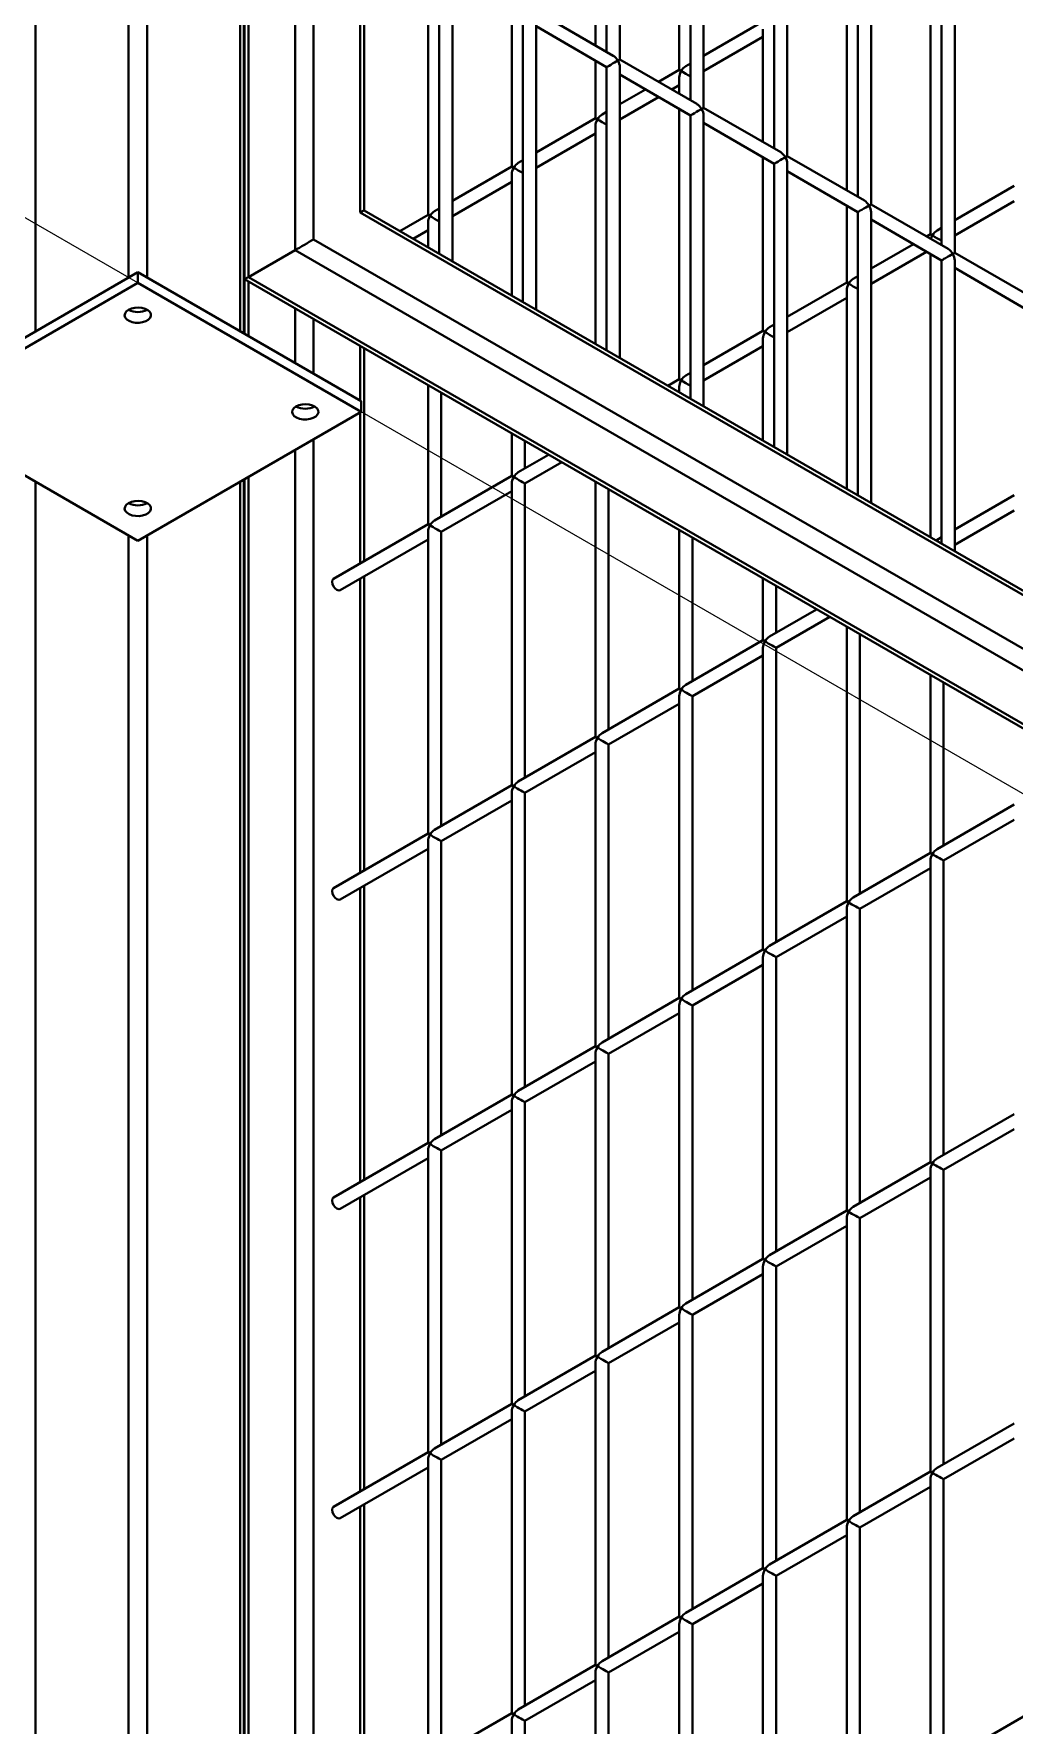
# Model space of a CAD drawing. Header units: millimetres. Extents: x 0 to 420, y 0 to 297.
# Drawn here: x 307.14 to 314.59, y 120.71 to 133.57 of the extents above; entities that cross this region are included whole.
import ezdxf

# ---------------------------------------------------------------- set-up
doc = ezdxf.new("R2010")
doc.units = ezdxf.units.MM

msp = doc.modelspace()

# ---------------------------------------------------------------- linework, layer by layer
at = {"color": 8, "linetype": 'Continuous', "lineweight": 40}
for p, q in [((307.8616, 131.7194), (307.8616, 163.8912)), ((308.003, 163.8912), (308.003, 131.7194)), ((308.7101, 131.3112), (308.7101, 163.483)), ((307.1545, 134.6556), (307.1545, 131.3112)), ((308.7737, 133.8181), (308.7737, 131.7238)), ((308.7737, 131.6899), (308.7737, 131.2745)), ((309.1273, 131.0704), (309.1273, 131.4858)), ((309.2687, 131.4042), (309.2687, 130.9887)), ((309.6223, 130.7846), (309.6223, 131.2001)), ((309.2687, 130.7434), (309.2687, 130.736)), ((309.6223, 129.5466), (309.6223, 130.6948)), ((309.1273, 117.551), (309.1273, 130.4091)), ((309.2687, 130.4907), (309.2687, 117.6665)), ((307.1545, 130.1682), (307.1545, 114.983)), ((308.7101, 119.5965), (308.7101, 130.1682)), ((308.7737, 130.205), (308.7737, 116.9386)), ((307.8616, 115.3912), (307.8616, 129.76)), ((308.003, 129.76), (308.003, 115.3912)), ((309.6223, 127.1949), (309.6223, 129.4311)), ((309.6223, 124.8433), (309.6223, 127.0794)), ((309.6223, 122.4916), (309.6223, 124.7278)), ((309.6223, 120.14), (309.6223, 122.3762))]:
    msp.add_line(p, q, dxfattribs=at)
at = {"color": 7, "linetype": 'Continuous', "lineweight": 40}
for p, q in [((308.7394, 131.2943), (308.7394, 163.4422)), ((309.1273, 131.9279), (309.1273, 161.3233)), ((309.2687, 161.2417), (309.2687, 132.0095)), ((309.6223, 132.2137), (309.6223, 160.6293)), ((309.6515, 132.2306), (309.6515, 160.5307)), ((311.4956, 135.6717), (311.4956, 133.4355)), ((311.5956, 133.3778), (311.5956, 135.6717)), ((312.0471, 135.3533), (312.0471, 133.298)), ((312.132, 135.3043), (312.132, 133.0681)), ((312.232, 133.0104), (312.232, 135.3043)), ((311.4107, 135.2246), (311.4107, 133.4845)), ((312.7684, 134.9369), (312.7684, 132.7007)), ((312.8684, 132.643), (312.8684, 134.9369)), ((313.4048, 134.5695), (313.4048, 132.3333)), ((313.5048, 132.2756), (313.5048, 134.5695)), ((313.9563, 134.2511), (313.9563, 132.0486)), ((314.0412, 134.2021), (314.0412, 131.966)), ((314.1412, 131.9082), (314.1412, 134.2021)), ((310.1379, 134.1038), (310.1379, 132.1959)), ((310.2228, 134.0548), (310.2228, 131.9008)), ((310.3228, 131.8431), (310.3228, 134.0548)), ((313.3199, 133.9751), (313.3199, 132.3823)), ((308.7444, 133.8114), (308.7444, 131.7069)), ((310.7743, 133.7364), (310.7743, 132.5633)), ((311.5456, 133.4066), (310.9592, 133.7452)), ((310.8592, 133.6874), (310.8592, 131.5334)), ((310.9592, 131.4757), (310.9592, 133.6874)), ((310.9592, 133.6297), (311.4956, 133.32)), ((312.6835, 133.6654), (312.232, 133.4048)), ((312.6835, 133.6077), (312.6835, 132.7497)), ((312.232, 133.2893), (312.6835, 133.55)), ((311.4107, 133.369), (311.4107, 132.9307)), ((312.182, 133.0393), (311.5956, 133.3778)), ((312.132, 133.347), (312.0971, 133.3269)), ((311.4956, 133.32), (311.4956, 131.1661)), ((311.5956, 131.1083), (311.5956, 133.32)), ((311.5956, 133.2623), (312.132, 132.9526)), ((312.0471, 133.298), (311.8904, 133.2076)), ((312.0471, 133.2403), (312.0471, 133.1171)), ((311.7904, 133.1498), (311.5956, 133.0374)), ((311.5956, 132.9219), (311.8904, 133.0921)), ((311.9904, 133.1498), (312.0471, 133.1826)), ((311.4956, 132.9796), (311.4607, 132.9595)), ((312.0471, 133.0016), (312.0471, 130.9464)), ((312.132, 132.9526), (312.132, 130.7987)), ((312.8184, 132.6719), (312.232, 133.0104)), ((312.232, 130.7409), (312.232, 132.9526)), ((311.4107, 132.9307), (310.9592, 132.67)), ((311.4107, 132.8729), (311.4107, 131.215)), ((312.232, 132.8949), (312.7684, 132.5853)), ((310.9592, 132.5545), (311.4107, 132.8152)), ((310.8592, 132.6123), (310.8243, 132.5921)), ((312.6835, 132.6342), (312.6835, 131.3138)), ((312.7684, 132.5853), (312.7684, 130.4313)), ((313.4548, 132.3045), (312.8684, 132.643)), ((312.8684, 130.3736), (312.8684, 132.5853)), ((310.7743, 132.5633), (310.3228, 132.3026)), ((310.3228, 132.1871), (310.7743, 132.4478)), ((310.7743, 132.5055), (310.7743, 131.5824)), ((312.8684, 132.5275), (313.4048, 132.2179)), ((314.5927, 132.4159), (314.1412, 132.1553)), ((320.8794, 125.7151), (309.6223, 132.2137)), ((320.8087, 125.7897), (309.6515, 132.2306)), ((310.1379, 132.1959), (309.9248, 132.0728)), ((310.2228, 132.2449), (310.1879, 132.2248)), ((313.3199, 132.2669), (313.3199, 131.6812)), ((313.4048, 132.2179), (313.4048, 130.0639)), ((314.0912, 131.9371), (313.5048, 132.2756)), ((313.5048, 130.0062), (313.5048, 132.2179)), ((314.1412, 132.0398), (314.5927, 132.3005)), ((310.0248, 132.0151), (310.1379, 132.0804)), ((310.1379, 132.1382), (310.1379, 131.9498)), ((313.5048, 132.1602), (314.0412, 131.8505)), ((314.0412, 132.0975), (314.0063, 132.0774)), ((308.7737, 131.7238), (309.1273, 131.9279)), ((321.2329, 124.9394), (309.1273, 131.9279)), ((309.2687, 132.0095), (321.233, 125.1027)), ((313.8272, 131.974), (313.5048, 131.7879)), ((313.9563, 132.0486), (313.9272, 132.0318)), ((313.5048, 131.6724), (313.9272, 131.9163)), ((313.9563, 131.8995), (313.9563, 129.7455)), ((314.0412, 131.8505), (314.0412, 129.6965)), ((314.7276, 131.5697), (314.1412, 131.9082)), ((314.1412, 129.6388), (314.1412, 131.8505)), ((306.2352, 130.7805), (307.9323, 131.7602)), ((306.2352, 130.6989), (307.9323, 131.6786)), ((307.9323, 131.7602), (307.9323, 131.6786)), ((307.9323, 131.7602), (309.6293, 130.7805)), ((307.9323, 131.6786), (309.6293, 130.6989)), ((308.7444, 131.7069), (308.7444, 131.2914)), ((308.7444, 131.7069), (320.8087, 124.7423)), ((308.7737, 131.7238), (320.8794, 124.7353)), ((313.3199, 131.6812), (312.8684, 131.4205)), ((313.4048, 131.7302), (313.3699, 131.71)), ((314.1412, 131.7928), (314.6776, 131.4831)), ((312.8684, 131.305), (313.3199, 131.5657)), ((313.3199, 131.6234), (313.3199, 130.1129)), ((312.6835, 131.3138), (312.232, 131.0531)), ((312.7684, 131.3628), (312.7335, 131.3427)), ((309.6515, 129.5635), (309.6515, 131.1832)), ((312.232, 130.9376), (312.6835, 131.1983)), ((312.6835, 131.256), (312.6835, 130.4803)), ((310.1379, 130.9024), (310.1379, 129.8443)), ((312.0471, 130.9464), (311.9616, 130.897)), ((312.132, 130.9954), (312.0971, 130.9753)), ((309.6293, 130.7805), (309.6293, 130.6989)), ((310.2379, 129.902), (310.2379, 130.8447)), ((312.0471, 130.8887), (312.0471, 130.8477)), ((307.9323, 129.7192), (306.2352, 130.6989)), ((309.6293, 130.6989), (307.9323, 129.7192)), ((310.7743, 130.535), (310.7743, 130.2116)), ((310.8743, 130.2694), (310.8743, 130.4773)), ((311.0544, 130.3733), (310.8243, 130.2405)), ((310.8743, 130.1539), (311.1544, 130.3156)), ((308.7394, 119.6134), (308.7394, 130.1851)), ((308.7444, 130.1881), (308.7444, 116.8401)), ((310.7743, 130.2116), (310.1879, 129.8731)), ((310.7743, 130.1539), (310.7743, 127.86)), ((310.8743, 127.9177), (310.8743, 130.1539)), ((311.4107, 130.1676), (311.4107, 128.2274)), ((310.2379, 129.7865), (310.7743, 130.0962)), ((311.5107, 128.2851), (311.5107, 130.1099)), ((314.5927, 130.0643), (314.1412, 129.8036)), ((314.1412, 129.6882), (314.5927, 129.9488)), ((310.1379, 129.8443), (309.4205, 129.4301)), ((310.1379, 129.7865), (310.1379, 127.4926)), ((310.2379, 127.5503), (310.2379, 129.7865)), ((312.0471, 129.8003), (312.0471, 128.5948)), ((312.1471, 128.6525), (312.1471, 129.7425)), ((314.0412, 129.7459), (314.0063, 129.7258)), ((309.4705, 129.3435), (310.1379, 129.7288)), ((309.6515, 127.2118), (309.6515, 129.448)), ((312.6835, 129.4329), (312.6835, 128.9621)), ((312.7835, 129.0199), (312.7835, 129.3751)), ((313.0912, 129.1975), (312.7335, 128.991)), ((312.7835, 128.9044), (313.1912, 129.1398)), ((313.3199, 129.0655), (313.3199, 126.9779)), ((313.4199, 127.0356), (313.4199, 129.0078)), ((312.6835, 128.9621), (312.0971, 128.6236)), ((312.1471, 128.537), (312.6835, 128.8467)), ((312.6835, 128.9044), (312.6835, 126.6105)), ((312.7835, 126.6682), (312.7835, 128.9044)), ((312.0471, 128.5948), (311.4607, 128.2562)), ((313.9563, 128.6981), (313.9563, 127.3453)), ((314.0563, 127.403), (314.0563, 128.6404)), ((311.5107, 128.1696), (312.0471, 128.4793)), ((312.0471, 128.537), (312.0471, 126.2431)), ((312.1471, 126.3009), (312.1471, 128.537)), ((311.4107, 128.2274), (310.8243, 127.8889)), ((310.8743, 127.8023), (311.4107, 128.1119)), ((311.4107, 128.1696), (311.4107, 125.8757)), ((311.5107, 125.9335), (311.5107, 128.1696)), ((310.7743, 127.86), (310.1879, 127.5215)), ((310.2379, 127.4349), (310.7743, 127.7445)), ((310.7743, 127.8023), (310.7743, 125.5084)), ((310.8743, 125.5661), (310.8743, 127.8023)), ((314.5927, 127.7127), (314.0063, 127.3741)), ((314.0563, 127.2875), (314.5927, 127.5972)), ((310.1379, 127.4926), (309.4205, 127.0784)), ((310.1379, 127.4349), (310.1379, 125.141)), ((310.2379, 125.1987), (310.2379, 127.4349)), ((309.4705, 126.9918), (310.1379, 127.3771)), ((313.9563, 127.3453), (313.3699, 127.0068)), ((313.4199, 126.9202), (313.9563, 127.2298)), ((313.9563, 127.2875), (313.9563, 124.9936)), ((314.0563, 125.0514), (314.0563, 127.2875)), ((309.6515, 124.8602), (309.6515, 127.0964)), ((313.3199, 126.9779), (312.7335, 126.6394)), ((313.3199, 126.9202), (313.3199, 124.6263)), ((313.4199, 124.684), (313.4199, 126.9202)), ((312.7835, 126.5528), (313.3199, 126.8624)), ((312.6835, 126.6105), (312.0971, 126.272)), ((312.6835, 126.5528), (312.6835, 124.2589)), ((312.7835, 124.3166), (312.7835, 126.5528)), ((312.1471, 126.1854), (312.6835, 126.495)), ((312.0471, 126.2431), (311.4607, 125.9046)), ((312.0471, 126.1854), (312.0471, 123.8915)), ((312.1471, 123.9492), (312.1471, 126.1854)), ((311.5107, 125.818), (312.0471, 126.1277)), ((311.4107, 125.8757), (310.8243, 125.5372)), ((310.8743, 125.4506), (311.4107, 125.7603)), ((311.4107, 125.818), (311.4107, 123.5241)), ((311.5107, 123.5818), (311.5107, 125.818)), ((310.7743, 125.5084), (310.1879, 125.1698)), ((310.2379, 125.0832), (310.7743, 125.3929)), ((310.7743, 125.4506), (310.7743, 123.1567)), ((310.8743, 123.2145), (310.8743, 125.4506)), ((314.5927, 125.361), (314.0063, 125.0225)), ((314.0563, 124.9359), (314.5927, 125.2456)), ((310.1379, 125.141), (309.4205, 124.7268)), ((309.4705, 124.6402), (310.1379, 125.0255)), ((310.1379, 125.0832), (310.1379, 122.7893)), ((310.2379, 122.8471), (310.2379, 125.0832)), ((313.9563, 124.9936), (313.3699, 124.6551)), ((313.4199, 124.5685), (313.9563, 124.8782)), ((313.9563, 124.9359), (313.9563, 122.642)), ((314.0563, 122.6997), (314.0563, 124.9359)), ((309.6515, 122.5085), (309.6515, 124.7447)), ((313.3199, 124.6263), (312.7335, 124.2877)), ((312.7835, 124.2011), (313.3199, 124.5108)), ((313.3199, 124.5685), (313.3199, 122.2746)), ((313.4199, 122.3323), (313.4199, 124.5685)), ((312.6835, 124.2589), (312.0971, 123.9204)), ((312.1471, 123.8338), (312.6835, 124.1434)), ((312.6835, 124.2011), (312.6835, 121.9072)), ((312.7835, 121.965), (312.7835, 124.2011)), ((320.3551, 124.0665), (309.198, 117.6256)), ((312.0471, 123.8915), (311.4607, 123.553)), ((312.0471, 123.8338), (312.0471, 121.5399)), ((312.1471, 121.5976), (312.1471, 123.8338)), ((311.5107, 123.4664), (312.0471, 123.776)), ((311.4107, 123.5241), (310.8243, 123.1856)), ((311.4107, 123.4664), (311.4107, 121.1725)), ((311.5107, 121.2302), (311.5107, 123.4664)), ((310.8743, 123.099), (311.4107, 123.4086)), ((310.7743, 123.1567), (310.1879, 122.8182)), ((310.7743, 123.099), (310.7743, 120.8051)), ((310.8743, 120.8628), (310.8743, 123.099)), ((310.2379, 122.7316), (310.7743, 123.0413)), ((314.5927, 123.0094), (314.0063, 122.6709)), ((314.0563, 122.5843), (314.5927, 122.8939)), ((310.1379, 122.7893), (309.4205, 122.3752)), ((309.4705, 122.2886), (310.1379, 122.6739)), ((310.1379, 122.7316), (310.1379, 120.4377)), ((310.2379, 120.4954), (310.2379, 122.7316)), ((313.9563, 122.642), (313.3699, 122.3035)), ((313.9563, 122.5843), (313.9563, 120.3726)), ((314.0563, 120.4303), (314.0563, 122.5843)), ((313.4199, 122.2169), (313.9563, 122.5265)), ((309.6515, 120.1569), (309.6515, 122.3931)), ((313.3199, 122.2746), (312.7335, 121.9361)), ((312.7835, 121.8495), (313.3199, 122.1592)), ((313.3199, 122.2169), (313.3199, 120.0052)), ((313.4199, 120.0629), (313.4199, 122.2169)), ((312.6835, 121.9072), (312.0971, 121.5687)), ((312.1471, 121.4821), (312.6835, 121.7918)), ((312.6835, 121.8495), (312.6835, 119.6378)), ((312.7835, 119.6955), (312.7835, 121.8495)), ((312.0471, 121.5399), (311.4607, 121.2013)), ((311.5107, 121.1147), (312.0471, 121.4244)), ((312.0471, 121.4821), (312.0471, 119.2704)), ((312.1471, 119.3281), (312.1471, 121.4821)), ((311.4107, 121.1725), (310.8243, 120.834)), ((310.8743, 120.7473), (311.4107, 121.057)), ((311.4107, 121.1147), (311.4107, 118.903)), ((311.5107, 118.9608), (311.5107, 121.1147)), ((310.7743, 120.8051), (310.1879, 120.4666)), ((310.7743, 120.7473), (310.7743, 118.5356)), ((310.8743, 118.5934), (310.8743, 120.7473))]:
    msp.add_line(p, q, dxfattribs=at)
at = {"color": 7, "linetype": 'Continuous', "lineweight": 20}
msp.add_line((323.7715, 122.5348), (265.7887, 156.0075), dxfattribs=at)
at = {"color": 7, "linetype": 'Continuous', "lineweight": 40, "flags": 128}
for points in [[(307.8616, 131.4745), (307.8833, 131.484), (307.9086, 131.4897), (307.9357, 131.4913), (307.9625, 131.4887), (307.9871, 131.4819), (308.0076, 131.4716), (308.0226, 131.4584), (308.0308, 131.4435), (308.0317, 131.4277), (308.0253, 131.4125), (308.012, 131.3988), (307.9927, 131.3877), (307.969, 131.3799), (307.9425, 131.3762), (307.9153, 131.3768), (307.8893, 131.3815), (307.8666, 131.3901), (307.8487, 131.402), (307.837, 131.4162), (307.8323, 131.4317), (307.8351, 131.4473), (307.8451, 131.4619), (307.8616, 131.4745)], [(309.1344, 130.7397), (309.1561, 130.7492), (309.1814, 130.755), (309.2085, 130.7566), (309.2353, 130.7539), (309.2599, 130.7472), (309.2804, 130.7368), (309.2954, 130.7237), (309.3036, 130.7087), (309.3045, 130.693), (309.2981, 130.6777), (309.2847, 130.664), (309.2655, 130.6529), (309.2417, 130.6452), (309.2153, 130.6415), (309.1881, 130.642), (309.1621, 130.6468), (309.1393, 130.6554), (309.1214, 130.6672), (309.1098, 130.6814), (309.1051, 130.6969), (309.1079, 130.7126), (309.1179, 130.7272), (309.1344, 130.7397)], [(307.8616, 130.0049), (307.8833, 130.0144), (307.9086, 130.0202), (307.9357, 130.0218), (307.9625, 130.0191), (307.9871, 130.0124), (308.0076, 130.0021), (308.0226, 129.9889), (308.0308, 129.9739), (308.0317, 129.9582), (308.0253, 129.9429), (308.012, 129.9292), (307.9927, 129.9181), (307.969, 129.9104), (307.9425, 129.9067), (307.9153, 129.9072), (307.8893, 129.912), (307.8666, 129.9206), (307.8487, 129.9325), (307.837, 129.9467), (307.8323, 129.9621), (307.8351, 129.9778), (307.8451, 129.9924), (307.8616, 130.0049)], [(309.4205, 129.4301), (309.4205, 129.4301), (309.4128, 129.4212), (309.4101, 129.4072), (309.4128, 129.39), (309.4205, 129.3723), (309.432, 129.3569), (309.4455, 129.3459), (309.459, 129.3412), (309.4705, 129.3435)], [(309.4205, 127.0784), (309.4205, 127.0784), (309.4128, 127.0696), (309.4101, 127.0555), (309.4128, 127.0384), (309.4205, 127.0207), (309.432, 127.0052), (309.4455, 126.9943), (309.459, 126.9896), (309.4705, 126.9918)], [(309.4205, 124.7268), (309.4205, 124.7268), (309.4128, 124.718), (309.4101, 124.7039), (309.4128, 124.6867), (309.4205, 124.6691), (309.432, 124.6536), (309.4455, 124.6427), (309.459, 124.638), (309.4705, 124.6402)], [(309.4205, 122.3752), (309.4205, 122.3752), (309.4128, 122.3663), (309.4101, 122.3523), (309.4128, 122.3351), (309.4205, 122.3174), (309.432, 122.3019), (309.4455, 122.291), (309.459, 122.2863), (309.4705, 122.2886)]]:
    msp.add_lwpolyline(points, dxfattribs=at)
at = {"color": 7, "linetype": 'Continuous', "lineweight": 40}
for centre, start, end in [((307.9323, 131.6076), 242.01938, 297.98141), ((309.2051, 130.8728), 242.02585, 297.97415), ((307.9323, 130.138), 242.01541, 297.98459)]:
    msp.add_arc(centre, 0.1507, start, end, dxfattribs=at)
for centre, major_axis, ratio, start_param, end_param in [((311.5456, 133.3489), (0.05, 0.0289), 0.0000704, 3.141552, 5.4977465), ((311.5456, 133.3489), (-0.0354, 0.0612), 0.5773346, 4.7123483, 5.4978278), ((311.5456, 133.3489), (0.05, 0.0289), 0.0000704, 5.4977465, 6.2831447), ((311.5456, 133.3489), (-0.0354, 0.0612), 0.5773346, 3.9269502, 4.7123483), ((312.0971, 133.2692), (0.05, -0.0289), 0.0000704, 3.1416333, 3.9270314), ((312.0971, 133.2692), (0.0354, 0.0612), 0.5773346, 1.570837, 2.3562351), ((312.0971, 133.2692), (0.0354, 0.0612), 0.5773346, 0.7853575, 1.570837), ((312.0971, 133.2692), (0.05, -0.0289), 0.0000704, 3.9270314, 5.4837134), ((311.4607, 132.9018), (0.0354, 0.0612), 0.5773346, 0.7853575, 1.570837), ((312.182, 132.9815), (0.05, 0.0289), 0.0000704, 3.141552, 5.4977465), ((312.182, 132.9815), (-0.0354, 0.0612), 0.5773346, 4.7123483, 5.4978278), ((312.182, 132.9815), (0.05, 0.0289), 0.0000704, 5.4977465, 6.2831447), ((312.182, 132.9815), (-0.0354, 0.0612), 0.5773346, 3.9269502, 4.7123483), ((311.4607, 132.9018), (0.05, -0.0289), 0.0000704, 3.1416333, 3.9270315), ((311.4607, 132.9018), (0.0354, 0.0612), 0.5773346, 1.570837, 2.3562351), ((311.4607, 132.9018), (0.05, -0.0289), 0.0000704, 3.9270314, 5.4837134), ((310.8243, 132.5344), (0.0354, 0.0612), 0.5773346, 0.7853575, 1.570837), ((312.8184, 132.6141), (0.05, 0.0289), 0.0000704, 3.141552, 5.4977465), ((312.8184, 132.6141), (-0.0354, 0.0612), 0.5773346, 4.7123483, 5.4978278), ((312.8184, 132.6141), (0.05, 0.0289), 0.0000704, 5.4977465, 6.2831447), ((312.8184, 132.6141), (-0.0354, 0.0612), 0.5773346, 3.9269502, 4.7123483), ((310.8243, 132.5344), (0.05, -0.0289), 0.0000704, 3.1416333, 3.9270314), ((310.8243, 132.5344), (0.0354, 0.0612), 0.5773346, 1.570837, 2.3562351), ((310.8243, 132.5344), (0.05, -0.0289), 0.0000704, 3.9270314, 5.4837134), ((309.5515, 132.1729), (0.1, 0.0577), 0.0000704, 5.4977465, 6.2831447), ((310.1879, 132.167), (0.05, -0.0289), 0.0000704, 3.1416333, 3.9270314), ((310.1879, 132.167), (0.0354, 0.0612), 0.5773346, 1.570837, 2.3562351), ((310.1879, 132.167), (0.0354, 0.0612), 0.5773346, 0.7853575, 1.570837), ((310.1879, 132.167), (0.05, -0.0289), 0.0000704, 3.9270314, 5.4837134), ((313.4548, 132.2468), (0.05, 0.0289), 0.0000704, 3.141552, 5.4977465), ((313.4548, 132.2468), (-0.0354, 0.0612), 0.5773346, 4.7123483, 5.4978278), ((313.4548, 132.2468), (0.05, 0.0289), 0.0000704, 5.4977465, 6.2831447), ((313.4548, 132.2468), (-0.0354, 0.0612), 0.5773346, 3.9269502, 4.7123483), ((314.0063, 132.0197), (0.0354, 0.0612), 0.5773346, 0.7853575, 1.570837), ((309.198, 131.9687), (0.1, 0.0577), 0.0000704, 3.9269502, 5.4977465), ((314.0063, 132.0197), (0.05, -0.0289), 0.0000704, 3.1416333, 3.9270314), ((314.0063, 132.0197), (0.0354, 0.0612), 0.5773346, 1.570837, 1.9949659), ((314.0063, 132.0197), (0.05, -0.0289), 0.0000704, 3.9270314, 5.4837133), ((314.0912, 131.8794), (-0.0354, 0.0612), 0.5773346, 4.7123483, 5.4978278), ((314.0912, 131.8794), (0.05, 0.0289), 0.0000704, 3.141552, 5.4977465), ((314.0912, 131.8794), (0.05, 0.0289), 0.0000704, 5.4977465, 6.2831447), ((314.0912, 131.8794), (-0.0354, 0.0612), 0.5773346, 3.9269502, 4.7123483), ((308.8444, 131.7646), (0.1, 0.0577), 0.0000704, 3.1416333, 3.9269502), ((313.3699, 131.6523), (0.05, -0.0289), 0.0000704, 3.1416333, 3.9270315), ((313.3699, 131.6523), (0.0354, 0.0612), 0.5773346, 1.570837, 2.3562351), ((313.3699, 131.6523), (0.0354, 0.0612), 0.5773346, 0.7853575, 1.570837), ((313.3699, 131.6523), (0.05, -0.0289), 0.0000704, 3.9270315, 5.4837134), ((312.7335, 131.2849), (0.05, -0.0289), 0.0000704, 3.1416333, 3.9270314), ((312.7335, 131.2849), (0.0354, 0.0612), 0.5773346, 1.570837, 2.3562351), ((312.7335, 131.2849), (0.0354, 0.0612), 0.5773346, 0.7853575, 1.570837), ((312.7335, 131.2849), (0.05, -0.0289), 0.0000704, 3.9270314, 5.4837134), ((312.0971, 130.9175), (0.05, -0.0289), 0.0000704, 3.1416333, 3.9270314), ((312.0971, 130.9175), (0.0354, 0.0612), 0.5773346, 1.570837, 2.3562351), ((312.0971, 130.9175), (0.0354, 0.0612), 0.5773346, 0.7853575, 1.570837), ((312.0971, 130.9175), (0.05, -0.0289), 0.0000704, 3.9270314, 5.4837134), ((310.8243, 130.1828), (0.05, -0.0289), 0.0000704, 3.1416333, 3.9270314), ((310.8243, 130.1828), (0.0354, 0.0612), 0.5773346, 1.570837, 2.3562351), ((310.8243, 130.1828), (0.0354, 0.0612), 0.5773346, 0.7853575, 1.570837), ((310.8243, 130.1828), (0.05, -0.0289), 0.0000704, 3.9270314, 6.2832259), ((310.1879, 129.8154), (0.0354, 0.0612), 0.5773346, 0.7853575, 1.570837), ((310.1879, 129.8154), (0.05, -0.0289), 0.0000704, 3.1416333, 3.9270315), ((310.1879, 129.8154), (0.0354, 0.0612), 0.5773346, 1.570837, 2.3562351), ((310.1879, 129.8154), (0.05, -0.0289), 0.0000704, 3.9270314, 6.2832259), ((314.0063, 129.668), (0.0354, 0.0612), 0.5773346, 0.7853575, 0.9333252), ((312.7335, 128.9333), (0.0354, 0.0612), 0.5773346, 0.7853575, 1.570837), ((312.7335, 128.9333), (0.05, -0.0289), 0.0000704, 3.1416333, 3.9270314), ((312.7335, 128.9333), (0.0354, 0.0612), 0.5773346, 1.570837, 2.3562351), ((312.7335, 128.9333), (0.05, -0.0289), 0.0000704, 3.9270314, 6.2832259), ((312.0971, 128.5659), (0.05, -0.0289), 0.0000704, 3.1416333, 3.9270314), ((312.0971, 128.5659), (0.0354, 0.0612), 0.5773346, 1.570837, 2.3562351), ((312.0971, 128.5659), (0.0354, 0.0612), 0.5773346, 0.7853575, 1.570837), ((312.0971, 128.5659), (0.05, -0.0289), 0.0000704, 3.9270314, 6.2832259), ((311.4607, 128.1985), (0.05, -0.0289), 0.0000704, 3.1416333, 3.9270314), ((311.4607, 128.1985), (0.0354, 0.0612), 0.5773346, 1.570837, 2.3562351), ((311.4607, 128.1985), (0.0354, 0.0612), 0.5773346, 0.7853575, 1.570837), ((311.4607, 128.1985), (0.05, -0.0289), 0.0000704, 3.9270314, 6.2832259), ((310.8243, 127.8311), (0.05, -0.0289), 0.0000704, 3.1416333, 3.9270314), ((310.8243, 127.8311), (0.0354, 0.0612), 0.5773346, 1.570837, 2.3562351), ((310.8243, 127.8311), (0.0354, 0.0612), 0.5773346, 0.7853575, 1.570837), ((310.8243, 127.8311), (0.05, -0.0289), 0.0000704, 3.9270314, 6.2832259), ((310.1879, 127.4637), (0.05, -0.0289), 0.0000704, 3.1416333, 3.9270314), ((310.1879, 127.4637), (0.0354, 0.0612), 0.5773346, 1.570837, 2.3562351), ((310.1879, 127.4637), (0.0354, 0.0612), 0.5773346, 0.7853575, 1.570837), ((310.1879, 127.4637), (0.05, -0.0289), 0.0000704, 3.9270314, 6.2832259), ((314.0063, 127.3164), (0.05, -0.0289), 0.0000704, 3.1416333, 3.9270314), ((314.0063, 127.3164), (0.0354, 0.0612), 0.5773346, 1.570837, 2.3562351), ((314.0063, 127.3164), (0.0354, 0.0612), 0.5773346, 0.7853575, 1.570837), ((314.0063, 127.3164), (0.05, -0.0289), 0.0000704, 3.9270314, 6.2832259), ((313.3699, 126.949), (0.05, -0.0289), 0.0000704, 3.1416333, 3.9270315), ((313.3699, 126.949), (0.0354, 0.0612), 0.5773346, 1.570837, 2.3562351), ((313.3699, 126.949), (0.0354, 0.0612), 0.5773346, 0.7853575, 1.570837), ((313.3699, 126.949), (0.05, -0.0289), 0.0000704, 3.9270315, 6.2832259), ((312.7335, 126.5816), (0.05, -0.0289), 0.0000704, 3.1416333, 3.9270314), ((312.7335, 126.5816), (0.0354, 0.0612), 0.5773346, 1.570837, 2.3562351), ((312.7335, 126.5816), (0.0354, 0.0612), 0.5773346, 0.7853575, 1.570837), ((312.7335, 126.5816), (0.05, -0.0289), 0.0000704, 3.9270314, 6.2832259), ((312.0971, 126.2143), (0.0354, 0.0612), 0.5773346, 0.7853575, 1.570837), ((312.0971, 126.2143), (0.05, -0.0289), 0.0000704, 3.1416333, 3.9270314), ((312.0971, 126.2143), (0.0354, 0.0612), 0.5773346, 1.570837, 2.3562351), ((312.0971, 126.2143), (0.05, -0.0289), 0.0000704, 3.9270314, 6.2832259), ((311.4607, 125.8469), (0.0354, 0.0612), 0.5773346, 0.7853575, 1.570837), ((311.4607, 125.8469), (0.05, -0.0289), 0.0000704, 3.1416333, 3.9270314), ((311.4607, 125.8469), (0.0354, 0.0612), 0.5773346, 1.570837, 2.3562351), ((311.4607, 125.8469), (0.05, -0.0289), 0.0000704, 3.9270314, 6.2832259), ((310.8243, 125.4795), (0.05, -0.0289), 0.0000704, 3.1416333, 3.9270314), ((310.8243, 125.4795), (0.0354, 0.0612), 0.5773346, 1.570837, 2.3562351), ((310.8243, 125.4795), (0.0354, 0.0612), 0.5773346, 0.7853575, 1.570837), ((310.8243, 125.4795), (0.05, -0.0289), 0.0000704, 3.9270314, 6.2832259), ((310.1879, 125.1121), (0.05, -0.0289), 0.0000704, 3.1416333, 3.9270314), ((310.1879, 125.1121), (0.0354, 0.0612), 0.5773346, 1.570837, 2.3562351), ((310.1879, 125.1121), (0.0354, 0.0612), 0.5773346, 0.7853575, 1.570837), ((310.1879, 125.1121), (0.05, -0.0289), 0.0000704, 3.9270314, 6.2832259), ((314.0063, 124.9648), (0.05, -0.0289), 0.0000704, 3.1416333, 3.9270314), ((314.0063, 124.9648), (0.0354, 0.0612), 0.5773346, 1.570837, 2.3562351), ((314.0063, 124.9648), (0.0354, 0.0612), 0.5773346, 0.7853575, 1.570837), ((314.0063, 124.9648), (0.05, -0.0289), 0.0000704, 3.9270314, 6.2832259), ((313.3699, 124.5974), (0.05, -0.0289), 0.0000704, 3.1416333, 3.9270315), ((313.3699, 124.5974), (0.0354, 0.0612), 0.5773346, 1.570837, 2.3562351), ((313.3699, 124.5974), (0.0354, 0.0612), 0.5773346, 0.7853575, 1.570837), ((313.3699, 124.5974), (0.05, -0.0289), 0.0000704, 3.9270315, 6.2832259), ((312.7335, 124.23), (0.05, -0.0289), 0.0000704, 3.1416333, 3.9270314), ((312.7335, 124.23), (0.0354, 0.0612), 0.5773346, 1.570837, 2.3562351), ((312.7335, 124.23), (0.0354, 0.0612), 0.5773346, 0.7853575, 1.570837), ((312.7335, 124.23), (0.05, -0.0289), 0.0000704, 3.9270314, 6.2832259), ((312.0971, 123.8626), (0.05, -0.0289), 0.0000704, 3.1416333, 3.9270314), ((312.0971, 123.8626), (0.0354, 0.0612), 0.5773346, 1.570837, 2.3562351), ((312.0971, 123.8626), (0.0354, 0.0612), 0.5773346, 0.7853575, 1.570837), ((312.0971, 123.8626), (0.05, -0.0289), 0.0000704, 3.9270314, 6.2832259), ((311.4607, 123.4952), (0.05, -0.0289), 0.0000704, 3.1416333, 3.9270314), ((311.4607, 123.4952), (0.0354, 0.0612), 0.5773346, 1.570837, 2.3562351), ((311.4607, 123.4952), (0.0354, 0.0612), 0.5773346, 0.7853575, 1.570837), ((311.4607, 123.4952), (0.05, -0.0289), 0.0000704, 3.9270314, 6.2832259), ((310.8243, 123.1279), (0.0354, 0.0612), 0.5773346, 0.7853575, 1.570837), ((310.8243, 123.1279), (0.05, -0.0289), 0.0000704, 3.1416333, 3.9270315), ((310.8243, 123.1279), (0.0354, 0.0612), 0.5773346, 1.570837, 2.3562351), ((310.8243, 123.1279), (0.05, -0.0289), 0.0000704, 3.9270315, 6.2832259), ((310.1879, 122.7605), (0.0354, 0.0612), 0.5773346, 0.7853575, 1.570837), ((310.1879, 122.7605), (0.05, -0.0289), 0.0000704, 3.1416333, 3.9270314), ((310.1879, 122.7605), (0.0354, 0.0612), 0.5773346, 1.570837, 2.3562351), ((310.1879, 122.7605), (0.05, -0.0289), 0.0000704, 3.9270314, 6.2832259), ((314.0063, 122.6131), (0.0354, 0.0612), 0.5773346, 0.7853575, 1.570837), ((314.0063, 122.6131), (0.05, -0.0289), 0.0000704, 3.1416333, 3.9270314), ((314.0063, 122.6131), (0.0354, 0.0612), 0.5773346, 1.570837, 2.3562351), ((314.0063, 122.6131), (0.05, -0.0289), 0.0000704, 3.9270314, 6.2832259), ((313.3699, 122.2458), (0.0354, 0.0612), 0.5773346, 0.7853575, 1.570837), ((313.3699, 122.2458), (0.05, -0.0289), 0.0000704, 3.1416333, 3.9270315), ((313.3699, 122.2458), (0.0354, 0.0612), 0.5773346, 1.570837, 2.3562351), ((313.3699, 122.2458), (0.05, -0.0289), 0.0000704, 3.9270315, 6.2832259), ((312.7335, 121.8784), (0.05, -0.0289), 0.0000704, 3.1416333, 3.9270315), ((312.7335, 121.8784), (0.0354, 0.0612), 0.5773346, 1.570837, 2.3562351), ((312.7335, 121.8784), (0.0354, 0.0612), 0.5773346, 0.7853575, 1.570837), ((312.7335, 121.8784), (0.05, -0.0289), 0.0000704, 3.9270314, 6.2832259), ((312.0971, 121.511), (0.05, -0.0289), 0.0000704, 3.1416333, 3.9270314), ((312.0971, 121.511), (0.0354, 0.0612), 0.5773346, 1.570837, 2.3562351), ((312.0971, 121.511), (0.0354, 0.0612), 0.5773346, 0.7853575, 1.570837), ((312.0971, 121.511), (0.05, -0.0289), 0.0000704, 3.9270314, 6.2832259), ((311.4607, 121.1436), (0.05, -0.0289), 0.0000704, 3.1416333, 3.9270314), ((311.4607, 121.1436), (0.0354, 0.0612), 0.5773346, 1.570837, 2.3562351), ((311.4607, 121.1436), (0.0354, 0.0612), 0.5773346, 0.7853575, 1.570837), ((311.4607, 121.1436), (0.05, -0.0289), 0.0000704, 3.9270314, 6.2832259), ((310.8243, 120.7762), (0.05, -0.0289), 0.0000704, 3.1416333, 3.9270315), ((310.8243, 120.7762), (0.0354, 0.0612), 0.5773346, 1.570837, 2.3562351), ((310.8243, 120.7762), (0.0354, 0.0612), 0.5773346, 0.7853575, 1.570837), ((310.8243, 120.7762), (0.05, -0.0289), 0.0000704, 3.9270315, 6.2832259)]:
    msp.add_ellipse(centre, major_axis=major_axis, ratio=ratio, start_param=start_param, end_param=end_param, dxfattribs=at)

doc.saveas('drawing.dxf')
